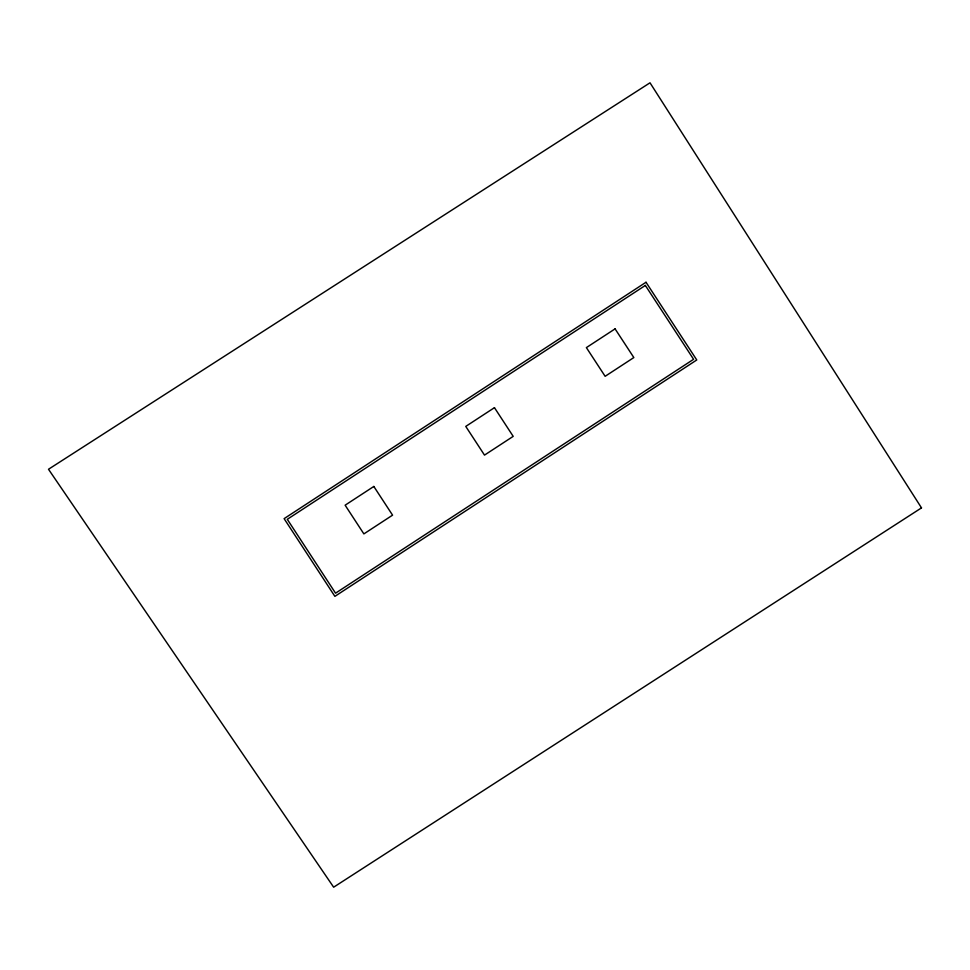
<?xml version="1.0" encoding="UTF-8"?>
<svg xmlns="http://www.w3.org/2000/svg" width="970" height="970" viewBox="0 0 970 970"><rect width="100%" height="100%" fill="white"/><g stroke="black" fill="none" stroke-linecap="round" stroke-linejoin="round"><path stroke-width="1.45" d="M646.008 282.258L284.113 518.647L334.88 596.356L696.763 359.967L646.008 282.258M645.341 285.435L287.29 519.314L335.547 593.179L693.586 359.3L645.341 285.435M373.826 486.455L345.126 505.2L363.871 533.9L392.571 515.155L373.826 486.455M494.457 407.667L465.758 426.412L484.503 455.112L513.203 436.367L494.457 407.667M615.077 328.866L586.377 347.612L605.134 376.311L633.834 357.566L615.077 328.866M921.5 507.88L333.644 887.198L48.5 469.262L650.009 82.802L921.5 507.88"/></g></svg>
